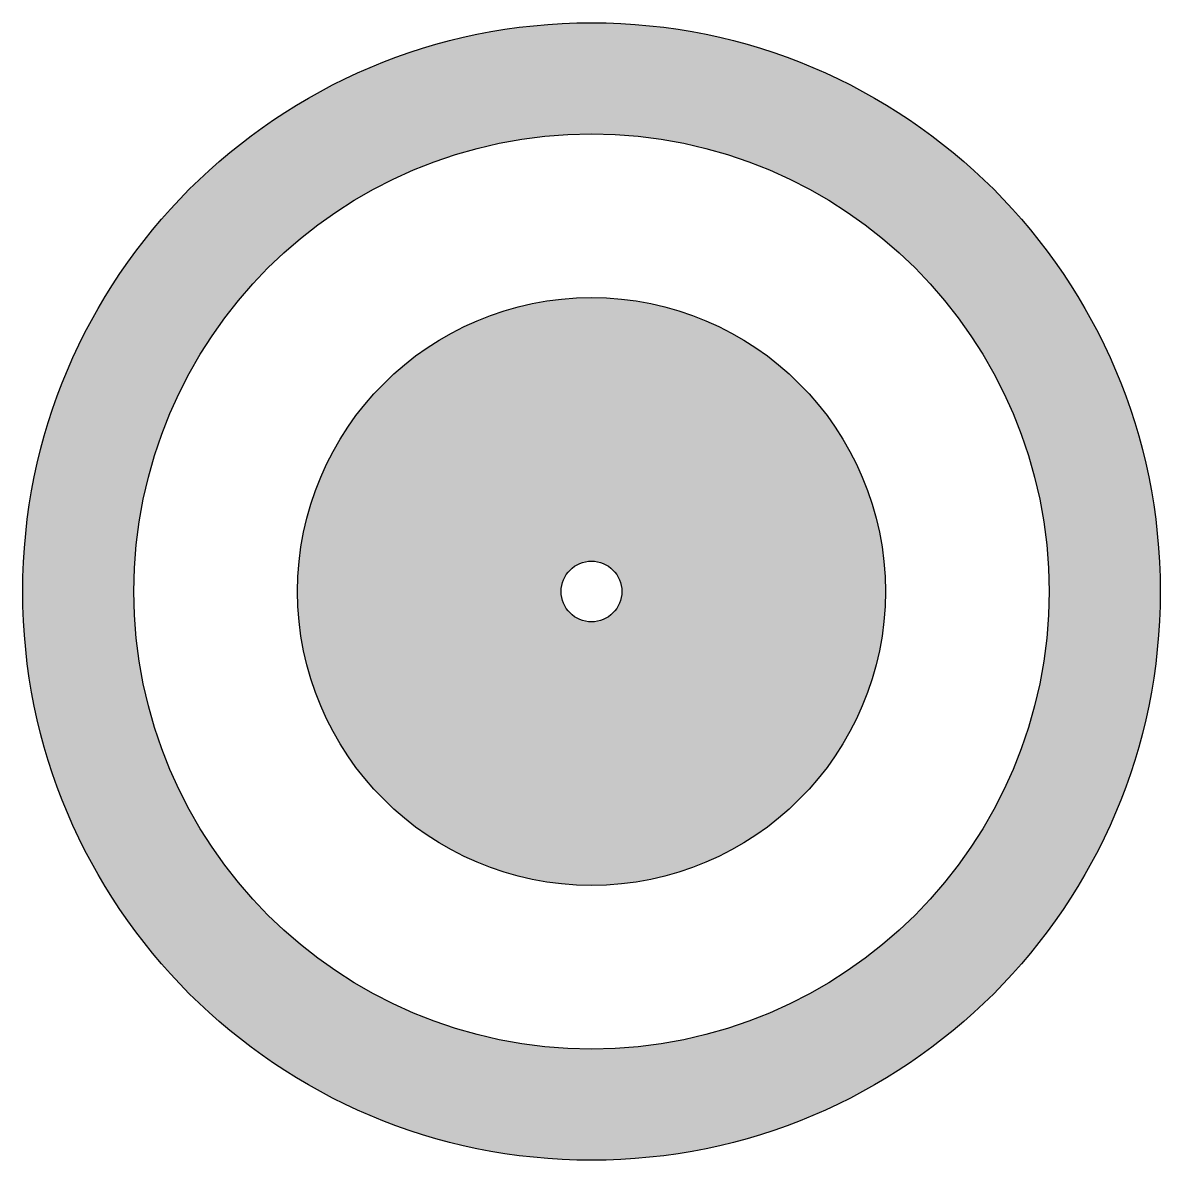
# Model space of a CAD drawing. Header units: millimetres. Extents: x -3.08 to 3.08, y -3.08 to 3.08.
import ezdxf

# ---------------------------------------------------------------- set-up
doc = ezdxf.new("R2010")
doc.units = ezdxf.units.MM
for name, color, linetype in [('PTOSOBRIGATORIOS', 104, 'Continuous'), ('R_Pt_Aux.1', 7, 'Continuous'), ('R_Pt_Coord.X', 7, 'Continuous'), ('R_Pt_Coord.Y', 7, 'Continuous'), ('R_Pt_CotaT.Z', 7, 'Continuous'), ('R_Pt_Nome', 7, 'Continuous'), ('R_Pt_PONTO', 7, 'Continuous'), ('R_Pt_Tipo', 7, 'Continuous')]:
    doc.layers.add(name, color=color, linetype=linetype)
doc.styles.get("Standard").update_dxf_attribs({"font": 'arial.ttf'})

# ---------------------------------------------------------------- blocks, each defined once
blk = doc.blocks.new('RB_PT')
at = {"layer": 'R_Pt_PONTO'}
h = blk.add_hatch(color=256, dxfattribs=at)
h.dxf.hatch_style = 1
h.paths.add_polyline_path([(-2.4762, 0, 1), (2.4762, 0, 1)], flags=16)
h.paths.add_polyline_path([(-3.078, 0, 1), (3.078, 0, 1)])
h = blk.add_hatch(color=256, dxfattribs=at)
h.dxf.hatch_style = 1
h.paths.add_polyline_path([(-1.5906, 0, 1), (1.5906, 0, 1)])
h.paths.add_polyline_path([(0.1643, 0, -1), (-0.1643, 0, -1)], flags=16)
blk.add_circle((0, 0), 0.1643)
for radius in [3.078, 2.4762, 1.5906]:
    blk.add_circle((0, 0), radius, dxfattribs=at)
at = {"layer": 'R_Pt_Aux.1'}
blk.add_attdef('AUX1', (3.5, -1.4908), '', height=1, dxfattribs=at)
at = {"layer": 'R_Pt_Coord.X'}
blk.add_attdef('I_COORD_E', (3.5, -3), '', height=0.7, dxfattribs=at)
at = {"layer": 'R_Pt_Coord.Y'}
blk.add_attdef('I_COORD_N', (3.5, -4.2), '', height=0.7, dxfattribs=at)
at = {"layer": 'R_Pt_CotaT.Z'}
blk.add_attdef('I_COORD_Z', (3.5, -5.4), '', height=0.7, dxfattribs=at)
at = {"layer": 'R_Pt_Nome'}
blk.add_attdef('NOME', (3.5, 1.5), '', height=1, dxfattribs=at)
at = {"layer": 'R_Pt_Tipo'}
blk.add_attdef('TIPO', (3.5, 0.0043), '', height=1, dxfattribs=at)

msp = doc.modelspace()

# ---------------------------------------------------------------- block references
at = {"layer": 'PTOSOBRIGATORIOS'}
msp.add_blockref('RB_PT', (0, 0), dxfattribs=at)

doc.saveas('drawing.dxf')
